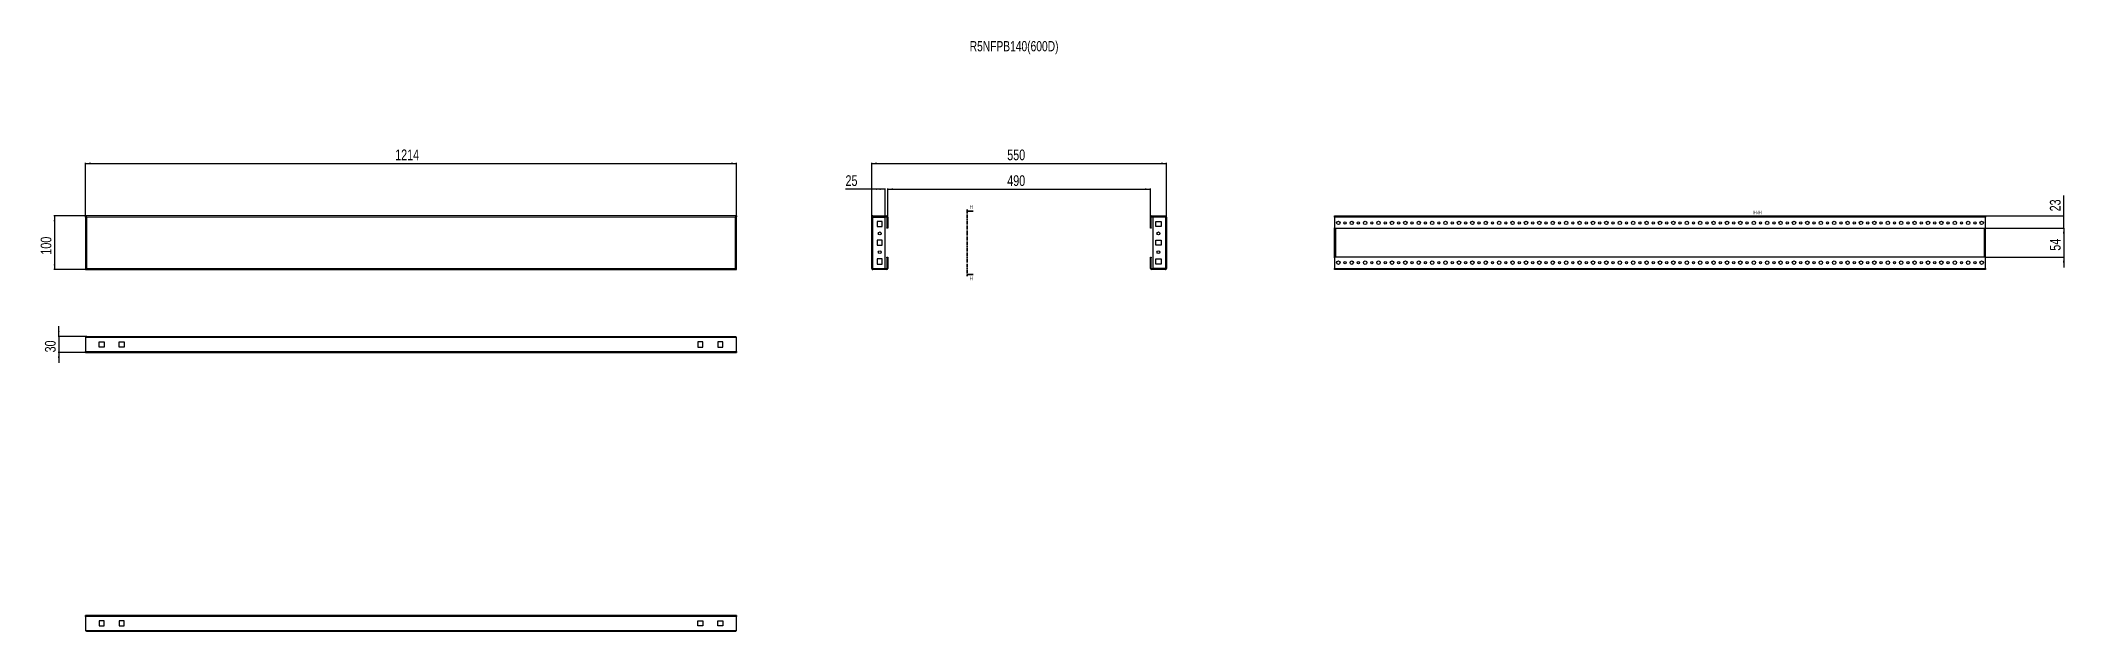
# Model space of a CAD drawing. Header units: millimetres. Extents: x -514 to 3262, y -442 to 660.
import ezdxf

# ---------------------------------------------------------------- set-up
doc = ezdxf.new("R2010")
doc.units = ezdxf.units.MM
doc.linetypes.add('CENTER', pattern=[10.16, 6.35, -1.27, 1.27, -1.27])
doc.layers.add('FORMAT', color=7, linetype='Continuous')
doc.styles.add('SLDTEXTSTYLE0', font='TXT', dxfattribs={"width": 0.75})
doc.dimstyles.new('SLDDIMSTYLE0', dxfattribs={"dimtxt": 20, "dimasz": 10, "dimexe": 0, "dimexo": 0.0625, "dimgap": 5, "dimtad": 2, "dimdec": 1, "dimrnd": 1e-09, "dimzin": 12, "dimdsep": 46, "dimtxsty": 'SLDTEXTSTYLE0', "dimsah": 1, "dimcen": 0.09, "dimadec": 0, "dimazin": 3, "dimtfac": 1, "dimtofl": 0, "dimtmove": 0, "dimatfit": 3, "dimfxl": 0, "dimfrac": 2, "dimtolj": 1, "dimtzin": 12, "dimarcsym": 0})
doc.dimstyles.new('SLDDIMSTYLE1', dxfattribs={"dimtxt": 20, "dimasz": 10, "dimexe": 0, "dimexo": 0.0625, "dimgap": 5, "dimtad": 2, "dimdec": 1, "dimrnd": 1e-09, "dimzin": 12, "dimdsep": 46, "dimtxsty": 'SLDTEXTSTYLE0', "dimsah": 1, "dimcen": 0.09, "dimadec": 0, "dimazin": 3, "dimtfac": 1, "dimtmove": 0, "dimatfit": 0, "dimfxl": 0, "dimfrac": 2, "dimtolj": 1, "dimtzin": 12, "dimarcsym": 0})

# ---------------------------------------------------------------- blocks, each defined once
blk = doc.blocks.new('_D')
at = {"layer": 'FORMAT'}
for p, q in [((-429.8, 330.6), (-429.8, 431.6)), ((-429.8, 430.6), (784.2, 430.6)), ((784.2, 330.6), (784.2, 431.6))]:
    blk.add_line(p, q, dxfattribs=at)
for points in [[(-429.8, 430.6), (-419.8, 429), (-419.8, 432.1)], [(784.2, 430.6), (774.2, 432.1), (774.2, 429)]]:
    blk.add_solid(points, dxfattribs=at)
at = {"layer": 'FORMAT', "insert": (147.7, 456.4), "char_height": 20, "attachment_point": 1, "style": 'SLDTEXTSTYLE0'}
blk.add_mtext('1214', dxfattribs=at)
blk = doc.blocks.new('_D_1')
at = {"layer": 'FORMAT'}
for p, q in [((-429.8, 332.6), (-488.9, 332.6)), ((-487.9, 332.6), (-487.9, 232.6)), ((-429.8, 232.6), (-488.9, 232.6))]:
    blk.add_line(p, q, dxfattribs=at)
for points in [[(-487.9, 332.6), (-489.5, 322.6), (-486.4, 322.6)], [(-487.9, 232.6), (-486.4, 242.6), (-489.5, 242.6)]]:
    blk.add_solid(points, dxfattribs=at)
at = {"layer": 'FORMAT', "insert": (-513.7, 260.4), "char_height": 20, "attachment_point": 1, "rotation": 90, "style": 'SLDTEXTSTYLE0'}
blk.add_mtext('100', dxfattribs=at)
blk = doc.blocks.new('_D_2')
at = {"layer": 'FORMAT'}
for p, q in [((1036.6, 330.5), (1036.6, 431.6)), ((1036.6, 430.6), (1586.6, 430.6)), ((1586.6, 330.5), (1586.6, 431.6))]:
    blk.add_line(p, q, dxfattribs=at)
for points in [[(1036.6, 430.6), (1046.6, 429), (1046.6, 432.1)], [(1586.6, 430.6), (1576.6, 432.1), (1576.6, 429)]]:
    blk.add_solid(points, dxfattribs=at)
at = {"layer": 'FORMAT', "insert": (1289.5, 456.4), "char_height": 20, "attachment_point": 1, "style": 'SLDTEXTSTYLE0'}
blk.add_mtext('550', dxfattribs=at)
blk = doc.blocks.new('_D_3')
at = {"layer": 'FORMAT'}
for p, q in [((1066.6, 330.5), (1066.6, 383.6)), ((1066.6, 382.6), (1556.6, 382.6)), ((1556.6, 330.5), (1556.6, 383.6))]:
    blk.add_line(p, q, dxfattribs=at)
for points in [[(1066.6, 382.6), (1076.6, 381), (1076.6, 384.1)], [(1556.6, 382.6), (1546.6, 384.1), (1546.6, 381)]]:
    blk.add_solid(points, dxfattribs=at)
at = {"layer": 'FORMAT', "insert": (1289.5, 408.4), "char_height": 20, "attachment_point": 1, "style": 'SLDTEXTSTYLE0'}
blk.add_mtext('490', dxfattribs=at)
blk = doc.blocks.new('_D_4')
at = {"layer": 'FORMAT'}
for p, q in [((1036.6, 382.6), (987.8, 382.6)), ((1036.6, 330.5), (1036.6, 383.6)), ((1061.6, 382.6), (1036.6, 382.6)), ((1061.6, 330.6), (1061.6, 383.6))]:
    blk.add_line(p, q, dxfattribs=at)
for points in [[(1036.6, 382.6), (1046.6, 381), (1046.6, 384.1)], [(1061.6, 382.6), (1051.6, 384.1), (1051.6, 381)]]:
    blk.add_solid(points, dxfattribs=at)
at = {"layer": 'FORMAT', "insert": (987.8, 408.4), "char_height": 20, "attachment_point": 1, "style": 'SLDTEXTSTYLE0'}
blk.add_mtext('25', dxfattribs=at)
blk = doc.blocks.new('_D_5')
at = {"layer": 'FORMAT'}
for p, q in [((-479.9, 108), (-479.9, 127.3)), ((-427.7, 108), (-480.9, 108)), ((-429.8, 78), (-480.9, 78)), ((-479.9, 108), (-479.9, 78)), ((-479.9, 78), (-479.9, 58.8))]:
    blk.add_line(p, q, dxfattribs=at)
for points in [[(-479.9, 108), (-478.4, 118), (-481.5, 118)], [(-479.9, 78), (-481.5, 68), (-478.4, 68)]]:
    blk.add_solid(points, dxfattribs=at)
at = {"layer": 'FORMAT', "insert": (-505.7, 78.2), "char_height": 20, "attachment_point": 1, "rotation": 90, "style": 'SLDTEXTSTYLE0'}
blk.add_mtext('30', dxfattribs=at)
blk = doc.blocks.new('_D_6')
at = {"layer": 'FORMAT'}
for p, q in [((3113.2, 309.6), (3261.4, 309.6)), ((3260.4, 309.6), (3260.4, 328.8)), ((3260.4, 309.6), (3260.4, 255.6)), ((3113.2, 255.6), (3261.4, 255.6)), ((3260.4, 255.6), (3260.4, 236.3))]:
    blk.add_line(p, q, dxfattribs=at)
for points in [[(3260.4, 309.6), (3261.9, 319.6), (3258.9, 319.6)], [(3260.4, 255.6), (3258.9, 245.6), (3261.9, 245.6)]]:
    blk.add_solid(points, dxfattribs=at)
at = {"layer": 'FORMAT', "insert": (3234.6, 267.8), "char_height": 20, "attachment_point": 1, "rotation": 90, "style": 'SLDTEXTSTYLE0'}
blk.add_mtext('54', dxfattribs=at)
blk = doc.blocks.new('_D_7')
at = {"layer": 'FORMAT'}
for p, q in [((3260.4, 332.6), (3260.4, 370.7)), ((3113.2, 309.6), (3261.4, 309.6)), ((3114.2, 332.6), (3261.4, 332.6)), ((3260.4, 309.6), (3260.4, 332.6)), ((3260.4, 309.6), (3260.4, 290.3))]:
    blk.add_line(p, q, dxfattribs=at)
for points in [[(3260.4, 332.6), (3261.9, 342.6), (3258.9, 342.6)], [(3260.4, 309.6), (3258.9, 299.6), (3261.9, 299.6)]]:
    blk.add_solid(points, dxfattribs=at)
at = {"layer": 'FORMAT', "insert": (3234.6, 341.1), "char_height": 20, "attachment_point": 1, "rotation": 90, "style": 'SLDTEXTSTYLE0'}
blk.add_mtext('23', dxfattribs=at)

msp = doc.modelspace()

# ---------------------------------------------------------------- linework, layer by layer
at = {"color": 7, "linetype": 'CENTER', "lineweight": 35}
msp.add_line((1215.04, 344.57), (1215.04, 220.56), dxfattribs=at)
at = {"color": 7, "linetype": 'Continuous', "lineweight": 35}
for p, q in [((1225.68, 341.57), (1215.04, 341.57)), ((1225.68, 223.56), (1215.04, 223.56))]:
    msp.add_line(p, q, dxfattribs=at)
at = {"color": 7, "linetype": 'Continuous', "lineweight": 25}
for p, q in [((-429.78, 331.07), (-429.78, 332.57)), ((784.22, 332.57), (-429.78, 332.57)), ((-429.78, 331.07), (-429.78, 330.57)), ((-429.78, 330.57), (-429.78, 234.57)), ((-429.78, 330.57), (-428.28, 330.57)), ((784.22, 330.57), (782.72, 330.57)), ((784.22, 332.57), (784.22, 331.07)), ((784.22, 330.57), (784.22, 331.07)), ((784.22, 234.57), (784.22, 330.57)), ((1036.62, 234.67), (1036.62, 330.47)), ((1038.72, 332.57), (1038.72, 331.07)), ((1038.72, 332.57), (1064.52, 332.57)), ((1038.72, 331.07), (1064.52, 331.07)), ((1038.72, 330.57), (1061.62, 330.57)), ((1046.87, 322.32), (1046.87, 312.82)), ((1056.37, 322.32), (1046.87, 322.32)), ((1046.87, 312.82), (1056.37, 312.82)), ((1056.37, 312.82), (1056.37, 322.32)), ((1061.62, 234.57), (1061.62, 330.57)), ((1065.12, 330.47), (1065.12, 310.57)), ((1065.12, 310.57), (1066.62, 310.57)), ((1065.12, 309.57), (1065.12, 310.57)), ((1066.62, 309.57), (1065.12, 309.57)), ((1066.62, 330.47), (1066.62, 310.57)), ((1066.62, 310.57), (1066.62, 309.57)), ((1556.62, 310.57), (1556.62, 330.47)), ((1556.62, 310.57), (1558.12, 310.57)), ((1556.62, 309.57), (1556.62, 310.57)), ((1558.12, 309.57), (1556.62, 309.57)), ((1558.12, 310.57), (1558.12, 330.47)), ((1558.12, 310.57), (1558.12, 309.57)), ((1558.72, 332.57), (1584.52, 332.57)), ((1558.72, 331.07), (1584.52, 331.07)), ((1561.62, 234.57), (1561.62, 330.57)), ((1584.52, 330.57), (1561.62, 330.57)), ((1566.87, 322.32), (1576.37, 322.32)), ((1566.87, 312.82), (1566.87, 322.32)), ((1576.37, 312.82), (1566.87, 312.82)), ((1576.37, 322.32), (1576.37, 312.82)), ((1584.52, 331.07), (1584.52, 332.57)), ((1586.62, 330.47), (1586.62, 234.67)), ((1900.23, 332.57), (3114.23, 332.57)), ((1900.23, 330.47), (1900.23, 332.57)), ((1900.23, 330.47), (1900.23, 310.57)), ((1900.23, 310.57), (1901.23, 309.57)), ((1900.23, 254.57), (1900.23, 310.57)), ((1901.23, 309.57), (3113.23, 309.57)), ((1901.73, 255.57), (1901.73, 309.57)), ((3112.73, 255.57), (3112.73, 309.57)), ((3113.23, 309.57), (3114.23, 310.57)), ((3114.23, 332.57), (3114.23, 330.47)), ((3114.23, 310.57), (3114.23, 330.47)), ((3114.23, 254.57), (3114.23, 310.57)), ((1046.87, 287.32), (1046.87, 277.82)), ((1056.37, 287.32), (1046.87, 287.32)), ((1046.87, 277.82), (1056.37, 277.82)), ((1056.37, 277.82), (1056.37, 287.32)), ((1566.87, 287.32), (1576.37, 287.32)), ((1566.87, 277.82), (1566.87, 287.32)), ((1576.37, 277.82), (1566.87, 277.82)), ((1576.37, 287.32), (1576.37, 277.82)), ((-428.28, 234.57), (-429.78, 234.57)), ((-429.78, 234.57), (-429.78, 234.07)), ((-429.78, 234.07), (-429.78, 232.57)), ((-429.78, 232.57), (784.22, 232.57)), ((782.72, 234.57), (784.22, 234.57)), ((784.22, 234.07), (784.22, 234.57)), ((784.22, 232.57), (784.22, 234.07)), ((1038.72, 234.57), (1061.62, 234.57)), ((1038.72, 232.57), (1038.72, 234.07)), ((1064.52, 234.07), (1038.72, 234.07)), ((1064.52, 232.57), (1038.72, 232.57)), ((1056.37, 252.32), (1046.87, 252.32)), ((1046.87, 252.32), (1046.87, 242.82)), ((1046.87, 242.82), (1056.37, 242.82)), ((1056.37, 242.82), (1056.37, 252.32)), ((1065.12, 255.57), (1066.62, 255.57)), ((1065.12, 254.57), (1065.12, 255.57)), ((1066.62, 254.57), (1065.12, 254.57)), ((1065.12, 254.57), (1065.12, 234.67)), ((1066.62, 255.57), (1066.62, 254.57)), ((1066.62, 254.57), (1066.62, 234.67)), ((1556.62, 255.57), (1558.12, 255.57)), ((1556.62, 254.57), (1556.62, 255.57)), ((1556.62, 234.67), (1556.62, 254.57)), ((1558.12, 254.57), (1556.62, 254.57)), ((1558.12, 255.57), (1558.12, 254.57)), ((1558.12, 234.67), (1558.12, 254.57)), ((1584.52, 234.07), (1558.72, 234.07)), ((1584.52, 232.57), (1558.72, 232.57)), ((1584.52, 234.57), (1561.62, 234.57)), ((1566.87, 252.32), (1576.37, 252.32)), ((1566.87, 242.82), (1566.87, 252.32)), ((1576.37, 242.82), (1566.87, 242.82)), ((1576.37, 252.32), (1576.37, 242.82)), ((1584.52, 234.07), (1584.52, 232.57)), ((1901.23, 255.57), (1900.23, 254.57)), ((1900.23, 254.57), (1900.23, 234.67)), ((1900.23, 232.57), (1900.23, 234.67)), ((3114.23, 232.57), (1900.23, 232.57)), ((3113.23, 255.57), (1901.23, 255.57)), ((3114.23, 254.57), (3113.23, 255.57)), ((3114.23, 234.67), (3114.23, 254.57)), ((3114.23, 234.67), (3114.23, 232.57)), ((-429.78, 105.92), (-429.78, 80.12)), ((-429.78, 78.02), (-429.78, 80.12)), ((-429.78, 78.02), (784.22, 78.02)), ((-427.68, 108.02), (782.12, 108.02)), ((-404.78, 97.77), (-395.28, 97.77)), ((-404.78, 88.27), (-404.78, 97.77)), ((-395.28, 88.27), (-404.78, 88.27)), ((-395.28, 97.77), (-395.28, 88.27)), ((-367.28, 97.77), (-357.78, 97.77)), ((-367.28, 88.27), (-367.28, 97.77)), ((-357.78, 88.27), (-367.28, 88.27)), ((-357.78, 97.77), (-357.78, 88.27)), ((721.72, 97.77), (712.22, 97.77)), ((712.22, 97.77), (712.22, 88.27)), ((712.22, 88.27), (721.72, 88.27)), ((721.72, 88.27), (721.72, 97.77)), ((749.72, 97.77), (749.72, 88.27)), ((759.22, 97.77), (749.72, 97.77)), ((749.72, 88.27), (759.22, 88.27)), ((759.22, 88.27), (759.22, 97.77)), ((784.22, 80.12), (784.22, 105.92)), ((784.22, 80.12), (784.22, 78.02)), ((-429.78, -414.08), (-429.78, -411.98)), ((784.22, -411.98), (-429.78, -411.98)), ((-429.78, -414.08), (-429.78, -439.88)), ((784.22, -411.98), (784.22, -414.08)), ((784.22, -439.88), (784.22, -414.08)), ((782.12, -441.98), (-427.68, -441.98)), ((-395.28, -422.23), (-404.78, -422.23)), ((-404.78, -422.23), (-404.78, -431.73)), ((-404.78, -431.73), (-395.28, -431.73)), ((-395.28, -431.73), (-395.28, -422.23)), ((-357.78, -422.23), (-367.28, -422.23)), ((-367.28, -422.23), (-367.28, -431.73)), ((-367.28, -431.73), (-357.78, -431.73)), ((-357.78, -431.73), (-357.78, -422.23)), ((712.22, -431.73), (712.22, -422.23)), ((712.22, -422.23), (721.72, -422.23)), ((721.72, -431.73), (712.22, -431.73)), ((721.72, -422.23), (721.72, -431.73)), ((749.72, -422.23), (759.22, -422.23)), ((749.72, -431.73), (749.72, -422.23)), ((759.22, -431.73), (749.72, -431.73)), ((759.22, -422.23), (759.22, -431.73))]:
    msp.add_line(p, q, dxfattribs=at)
at = {"color": 8, "linetype": 'Continuous', "lineweight": 18}
for p, q in [((-427.68, 330.47), (-427.68, 234.67)), ((782.12, 330.47), (-427.68, 330.47)), ((782.12, 234.67), (782.12, 330.47)), ((1038.72, 234.57), (1038.72, 330.57)), ((1064.52, 331.07), (1064.52, 332.57)), ((1065.12, 330.47), (1066.62, 330.47)), ((1558.12, 330.47), (1556.62, 330.47)), ((1558.72, 331.07), (1558.72, 332.57)), ((1584.52, 330.57), (1584.52, 234.57)), ((1900.23, 330.47), (3114.23, 330.47)), ((1902.33, 255.57), (1902.33, 309.57)), ((3112.13, 309.57), (3112.13, 255.57)), ((-427.68, 234.67), (782.12, 234.67)), ((1064.52, 234.07), (1064.52, 232.57)), ((1065.12, 234.67), (1066.62, 234.67)), ((1558.12, 234.67), (1556.62, 234.67)), ((1558.72, 234.07), (1558.72, 232.57)), ((3114.23, 234.67), (1900.23, 234.67)), ((-429.78, 105.92), (784.22, 105.92)), ((-429.78, 80.12), (784.22, 80.12)), ((784.22, -414.08), (-429.78, -414.08)), ((784.22, -439.88), (-429.78, -439.88))]:
    msp.add_line(p, q, dxfattribs=at)
at = {"color": 7, "linetype": 'Continuous', "lineweight": 25}
for centre, radius in [((1051.62, 300.07), 2.75), ((1571.62, 300.07), 2.75), ((1907.23, 319.57), 3.25), ((1919.73, 319.57), 2.1), ((1932.23, 319.57), 3.25), ((1944.73, 319.57), 2.1), ((1957.23, 319.57), 3.25), ((1969.73, 319.57), 2.1), ((1982.23, 319.57), 3.25), ((1994.73, 319.57), 2.1), ((2007.23, 319.57), 3.25), ((2019.73, 319.57), 2.1), ((2032.23, 319.57), 3.25), ((2044.73, 319.57), 2.1), ((2057.23, 319.57), 3.25), ((2069.73, 319.57), 2.1), ((2082.23, 319.57), 3.25), ((2094.73, 319.57), 2.1), ((2107.23, 319.57), 3.25), ((2119.73, 319.57), 2.1), ((2132.23, 319.57), 3.25), ((2144.73, 319.57), 2.1), ((2157.23, 319.57), 3.25), ((2169.73, 319.57), 2.1), ((2182.23, 319.57), 3.25), ((2194.73, 319.57), 2.1), ((2207.23, 319.57), 3.25), ((2219.73, 319.57), 2.1), ((2232.23, 319.57), 3.25), ((2244.73, 319.57), 2.1), ((2257.23, 319.57), 3.25), ((2269.73, 319.57), 2.1), ((2282.23, 319.57), 3.25), ((2294.73, 319.57), 2.1), ((2307.23, 319.57), 3.25), ((2319.73, 319.57), 2.1), ((2332.23, 319.57), 3.25), ((2344.73, 319.57), 2.1), ((2357.23, 319.57), 3.25), ((2369.73, 319.57), 2.1), ((2382.23, 319.57), 3.25), ((2394.73, 319.57), 2.1), ((2407.23, 319.57), 3.25), ((2419.73, 319.57), 2.1), ((2432.23, 319.57), 3.25), ((2444.73, 319.57), 2.1), ((2457.23, 319.57), 3.25), ((2469.73, 319.57), 2.1), ((2482.23, 319.57), 3.25), ((2494.73, 319.57), 2.1), ((2507.23, 319.57), 3.25), ((2519.73, 319.57), 2.1), ((2532.23, 319.57), 3.25), ((2544.73, 319.57), 2.1), ((2557.23, 319.57), 3.25), ((2569.73, 319.57), 2.1), ((2582.23, 319.57), 3.25), ((2594.73, 319.57), 2.1), ((2607.23, 319.57), 3.25), ((2619.73, 319.57), 2.1), ((2632.23, 319.57), 3.25), ((2644.73, 319.57), 2.1), ((2657.23, 319.57), 3.25), ((2669.73, 319.57), 2.1), ((2682.23, 319.57), 3.25), ((2694.73, 319.57), 2.1), ((2707.23, 319.57), 3.25), ((2719.73, 319.57), 2.1), ((2732.23, 319.57), 3.25), ((2744.73, 319.57), 2.1), ((2757.23, 319.57), 3.25), ((2769.73, 319.57), 2.1), ((2782.23, 319.57), 3.25), ((2794.73, 319.57), 2.1), ((2807.23, 319.57), 3.25), ((2819.73, 319.57), 2.1), ((2832.23, 319.57), 3.25), ((2844.73, 319.57), 2.1), ((2857.23, 319.57), 3.25), ((2869.73, 319.57), 2.1), ((2882.23, 319.57), 3.25), ((2894.73, 319.57), 2.1), ((2907.23, 319.57), 3.25), ((2919.73, 319.57), 2.1), ((2932.23, 319.57), 3.25), ((2944.73, 319.57), 2.1), ((2957.23, 319.57), 3.25), ((2969.73, 319.57), 2.1), ((2982.23, 319.57), 3.25), ((2994.73, 319.57), 2.1), ((3007.23, 319.57), 3.25), ((3019.73, 319.57), 2.1), ((3032.23, 319.57), 3.25), ((3044.73, 319.57), 2.1), ((3057.23, 319.57), 3.25), ((3069.73, 319.57), 2.1), ((3082.23, 319.57), 3.25), ((3094.73, 319.57), 2.1), ((3107.23, 319.57), 3.25), ((1051.62, 265.07), 2.75), ((1571.62, 265.07), 2.75), ((1907.23, 245.57), 3.25), ((1919.73, 245.57), 2.1), ((1932.23, 245.57), 3.25), ((1944.73, 245.57), 2.1), ((1957.23, 245.57), 3.25), ((1969.73, 245.57), 2.1), ((1982.23, 245.57), 3.25), ((1994.73, 245.57), 2.1), ((2007.23, 245.57), 3.25), ((2019.73, 245.57), 2.1), ((2032.23, 245.57), 3.25), ((2044.73, 245.57), 2.1), ((2057.23, 245.57), 3.25), ((2069.73, 245.57), 2.1), ((2082.23, 245.57), 3.25), ((2094.73, 245.57), 2.1), ((2107.23, 245.57), 3.25), ((2119.73, 245.57), 2.1), ((2132.23, 245.57), 3.25), ((2144.73, 245.57), 2.1), ((2157.23, 245.57), 3.25), ((2169.73, 245.57), 2.1), ((2182.23, 245.57), 3.25), ((2194.73, 245.57), 2.1), ((2207.23, 245.57), 3.25), ((2219.73, 245.57), 2.1), ((2232.23, 245.57), 3.25), ((2244.73, 245.57), 2.1), ((2257.23, 245.57), 3.25), ((2269.73, 245.57), 2.1), ((2282.23, 245.57), 3.25), ((2294.73, 245.57), 2.1), ((2307.23, 245.57), 3.25), ((2319.73, 245.57), 2.1), ((2332.23, 245.57), 3.25), ((2344.73, 245.57), 2.1), ((2357.23, 245.57), 3.25), ((2369.73, 245.57), 2.1), ((2382.23, 245.57), 3.25), ((2394.73, 245.57), 2.1), ((2407.23, 245.57), 3.25), ((2419.73, 245.57), 2.1), ((2432.23, 245.57), 3.25), ((2444.73, 245.57), 2.1), ((2457.23, 245.57), 3.25), ((2469.73, 245.57), 2.1), ((2482.23, 245.57), 3.25), ((2494.73, 245.57), 2.1), ((2507.23, 245.57), 3.25), ((2519.73, 245.57), 2.1), ((2532.23, 245.57), 3.25), ((2544.73, 245.57), 2.1), ((2557.23, 245.57), 3.25), ((2569.73, 245.57), 2.1), ((2582.23, 245.57), 3.25), ((2594.73, 245.57), 2.1), ((2607.23, 245.57), 3.25), ((2619.73, 245.57), 2.1), ((2632.23, 245.57), 3.25), ((2644.73, 245.57), 2.1), ((2657.23, 245.57), 3.25), ((2669.73, 245.57), 2.1), ((2682.23, 245.57), 3.25), ((2694.73, 245.57), 2.1), ((2707.23, 245.57), 3.25), ((2719.73, 245.57), 2.1), ((2732.23, 245.57), 3.25), ((2744.73, 245.57), 2.1), ((2757.23, 245.57), 3.25), ((2769.73, 245.57), 2.1), ((2782.23, 245.57), 3.25), ((2794.73, 245.57), 2.1), ((2807.23, 245.57), 3.25), ((2819.73, 245.57), 2.1), ((2832.23, 245.57), 3.25), ((2844.73, 245.57), 2.1), ((2857.23, 245.57), 3.25), ((2869.73, 245.57), 2.1), ((2882.23, 245.57), 3.25), ((2894.73, 245.57), 2.1), ((2907.23, 245.57), 3.25), ((2919.73, 245.57), 2.1), ((2932.23, 245.57), 3.25), ((2944.73, 245.57), 2.1), ((2957.23, 245.57), 3.25), ((2969.73, 245.57), 2.1), ((2982.23, 245.57), 3.25), ((2994.73, 245.57), 2.1), ((3007.23, 245.57), 3.25), ((3019.73, 245.57), 2.1), ((3032.23, 245.57), 3.25), ((3044.73, 245.57), 2.1), ((3057.23, 245.57), 3.25), ((3069.73, 245.57), 2.1), ((3082.23, 245.57), 3.25), ((3094.73, 245.57), 2.1), ((3107.23, 245.57), 3.25)]:
    msp.add_circle(centre, radius, dxfattribs=at)
for centre, radius, start, end in [((1064.52, 330.47), 2.1, 0, 90), ((1064.52, 330.47), 0.6, 0, 90), ((1558.72, 330.47), 2.1, 90, 180), ((1558.72, 330.47), 0.6, 90, 180), ((1064.52, 234.67), 2.1, 270, 0), ((1064.52, 234.67), 0.6, 270, 0), ((1558.72, 234.67), 2.1, 180, 270), ((1558.72, 234.67), 0.6, 180, 270)]:
    msp.add_arc(centre, radius, start, end, dxfattribs=at)
for points, knots in [([(-427.68, 330.47), (-427.86, 330.75), (-428.22, 331.31), (-428.75, 332.01), (-429.27, 332.48), (-429.62, 332.54), (-429.78, 332.57)], [0, 0, 0, 0, 0.2547527, 0.5096447, 0.7645377, 1, 1, 1, 1]), ([(-427.68, 330.47), (-427.86, 330.55), (-428.23, 330.71), (-428.92, 330.98), (-429.44, 331.03), (-429.78, 331.07)], [0, 0, 0, 0, 0.2598775, 0.5197391, 1, 1, 1, 1]), ([(1586.62, 330.47), (1586.59, 330.75), (1586.52, 331.31), (1586.02, 332.01), (1585.32, 332.48), (1584.78, 332.54), (1584.52, 332.57)], [0, 0, 0, 0, 0.2547527, 0.5096447, 0.7645377, 1, 1, 1, 1]), ([(1585.12, 330.47), (1585.11, 330.55), (1585.09, 330.71), (1584.9, 330.98), (1584.67, 331.03), (1584.52, 331.07)], [0, 0, 0, 0, 0.2598775, 0.5197391, 1, 1, 1, 1]), ([(782.12, 108.02), (782.3, 107.99), (782.65, 107.92), (783.19, 107.42), (783.71, 106.72), (784.06, 106.18), (784.22, 105.92)], [0, 0, 0, 0, 0.2547527, 0.5096447, 0.7645377, 1, 1, 1, 1]), ([(-427.68, -441.98), (-427.86, -441.95), (-428.22, -441.88), (-428.75, -441.38), (-429.27, -440.68), (-429.62, -440.14), (-429.78, -439.88)], [0, 0, 0, 0, 0.2547527, 0.5096447, 0.7645377, 1, 1, 1, 1])]:
    msp.add_open_spline(points, degree=3, knots=knots, dxfattribs=at)
for points in [[(-429.78, 330.57), (-429.75, 330.56), (-429.69, 330.54), (-429.2, 330.52), (-428.51, 330.49), (-427.96, 330.47), (-427.68, 330.47)], [(784.22, 332.57), (784.04, 332.53), (783.69, 332.47), (783.17, 331.99), (782.64, 331.29), (782.29, 330.74), (782.12, 330.47)], [(784.22, 331.07), (783.87, 331.03), (783.17, 330.95), (782.47, 330.63), (782.12, 330.47)], [(782.12, 330.47), (782.39, 330.47), (782.95, 330.49), (783.64, 330.52), (784.13, 330.54), (784.19, 330.56), (784.22, 330.57)], [(1038.72, 332.57), (1038.45, 332.53), (1037.9, 332.47), (1037.2, 331.99), (1036.72, 331.29), (1036.65, 330.74), (1036.62, 330.47)], [(1036.62, 330.47), (1036.65, 330.47), (1036.72, 330.49), (1037.2, 330.52), (1037.9, 330.54), (1038.45, 330.56), (1038.72, 330.57)], [(1038.72, 331.07), (1038.56, 331.03), (1038.24, 330.95), (1038.16, 330.63), (1038.12, 330.47)], [(1584.52, 330.57), (1584.8, 330.56), (1585.35, 330.54), (1586.04, 330.52), (1586.53, 330.49), (1586.59, 330.47), (1586.62, 330.47)], [(-427.68, 234.67), (-427.96, 234.66), (-428.51, 234.64), (-429.2, 234.62), (-429.69, 234.59), (-429.75, 234.57), (-429.78, 234.57)], [(-429.78, 232.57), (-429.61, 232.6), (-429.26, 232.66), (-428.73, 233.15), (-428.21, 233.84), (-427.86, 234.39), (-427.68, 234.67)], [(-429.78, 234.07), (-429.43, 234.1), (-428.73, 234.18), (-428.03, 234.5), (-427.68, 234.67)], [(782.12, 234.67), (782.29, 234.39), (782.64, 233.84), (783.17, 233.15), (783.69, 232.66), (784.04, 232.6), (784.22, 232.57)], [(784.22, 234.57), (784.19, 234.57), (784.13, 234.59), (783.64, 234.62), (782.95, 234.64), (782.39, 234.66), (782.12, 234.67)], [(782.12, 234.67), (782.47, 234.5), (783.17, 234.18), (783.87, 234.1), (784.22, 234.07)], [(1038.72, 234.57), (1038.45, 234.57), (1037.9, 234.59), (1037.2, 234.62), (1036.72, 234.64), (1036.65, 234.66), (1036.62, 234.67)], [(1036.62, 234.67), (1036.65, 234.39), (1036.72, 233.84), (1037.2, 233.15), (1037.9, 232.66), (1038.45, 232.6), (1038.72, 232.57)], [(1038.12, 234.67), (1038.16, 234.5), (1038.24, 234.18), (1038.56, 234.1), (1038.72, 234.07)], [(1584.52, 232.57), (1584.8, 232.6), (1585.35, 232.66), (1586.04, 233.15), (1586.53, 233.84), (1586.59, 234.39), (1586.62, 234.67)], [(1584.52, 234.07), (1584.69, 234.1), (1585.01, 234.18), (1585.09, 234.5), (1585.12, 234.67)], [(1586.62, 234.67), (1586.59, 234.66), (1586.53, 234.64), (1586.04, 234.62), (1585.35, 234.59), (1584.8, 234.57), (1584.52, 234.57)], [(-429.78, 105.92), (-429.61, 106.19), (-429.26, 106.75), (-428.73, 107.44), (-428.21, 107.92), (-427.86, 107.99), (-427.68, 108.02)], [(784.22, -439.88), (784.04, -440.16), (783.69, -440.71), (783.17, -441.4), (782.64, -441.89), (782.29, -441.95), (782.12, -441.98)]]:
    msp.add_open_spline(points, degree=3, dxfattribs=at)
at = {"color": 7, "linetype": 'Continuous', "lineweight": 35}
for points in [[(1215.04, 341.57), (1222.04, 340.45), (1222.04, 342.69)], [(1215.04, 223.56), (1222.04, 222.44), (1222.04, 224.68)]]:
    msp.add_solid(points, dxfattribs=at)

# ---------------------------------------------------------------- texts
at = {"color": 7, "linetype": 'Continuous', "char_height": 7, "attachment_point": 1, "style": 'SLDTEXTSTYLE0'}
for insert in [(1219.29, 352.69), (1219.29, 219.86)]:
    msp.add_mtext('H', dxfattribs=dict(at, insert=insert))
at = {"layer": 'FORMAT', "style": 'SLDTEXTSTYLE0'}
for s, insert, char_height, attachment_point in [('R5NFPB140(600D)', (1219.47, 658.55), 19.05, 1), ('H-H', (2689.34, 342.28), 7, 2)]:
    msp.add_mtext(s, dxfattribs=dict(at, insert=insert, char_height=char_height, attachment_point=attachment_point))

# ---------------------------------------------------------------- dimensions: what is measured, and where the dimension line sits
at = {"layer": 'FORMAT'}
for base, p1, p2, picture, middle in [((784.22, 430.57), (-429.78, 330.57), (784.22, 330.57), '_D', (177.22, 430.57)), ((1036.62, 382.57), (1061.62, 330.57), (1036.62, 330.47), '_D_4', (1002.62, 382.57))]:
    dim = msp.add_linear_dim(base=base, p1=p1, p2=p2, dimstyle='SLDDIMSTYLE0', dxfattribs=at)
    dim.commit()
    dim.dimension.update_dxf_attribs({"geometry": picture, "text_midpoint": middle, "dimtype": 160})
for base, p1, p2, angle, dimstyle, picture, middle in [((1586.62, 430.57), (1036.62, 330.47), (1586.62, 330.47), 0, 'SLDDIMSTYLE0', '_D_2', (1311.62, 430.57)), ((1556.62, 382.57), (1066.62, 330.47), (1556.62, 330.47), 0, 'SLDDIMSTYLE0', '_D_3', (1311.62, 382.57)), ((3260.39, 332.57), (3113.23, 309.57), (3114.23, 332.57), 90, 'SLDDIMSTYLE1', '_D_7', (3260.39, 355.89)), ((-487.95, 232.57), (-429.78, 332.57), (-429.78, 232.57), 90, 'SLDDIMSTYLE0', '_D_1', (-487.95, 282.57)), ((3260.39, 255.57), (3113.23, 309.57), (3113.23, 255.57), 90, 'SLDDIMSTYLE1', '_D_6', (3260.39, 282.57)), ((-479.95, 78.02), (-427.68, 108.02), (-429.78, 78.02), 90, 'SLDDIMSTYLE1', '_D_5', (-479.95, 93.02))]:
    dim = msp.add_linear_dim(base=base, p1=p1, p2=p2, angle=angle, dimstyle=dimstyle, dxfattribs=at)
    dim.commit()
    dim.dimension.update_dxf_attribs({"geometry": picture, "text_midpoint": middle, "dimtype": 160})

doc.saveas('drawing.dxf')
